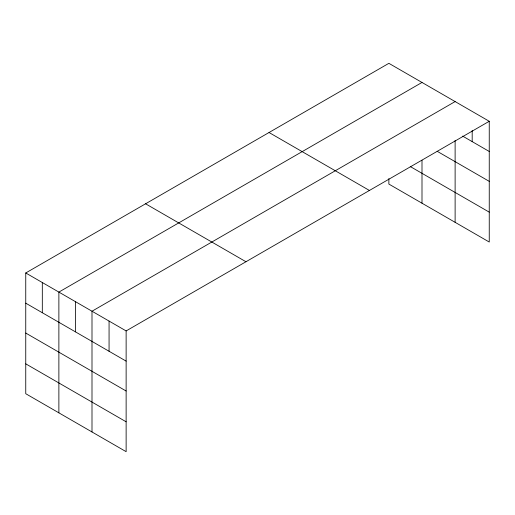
<?xml version="1.0" encoding="UTF-8"?>
<svg xmlns="http://www.w3.org/2000/svg" width="515" height="515" viewBox="0 0 515 515"><rect width="100%" height="100%" fill="white"/><g stroke="black" fill="none" stroke-linecap="round" stroke-linejoin="round"><path stroke-width="0.77" d="M25.75 272.969L126.13 330.926L126.13 451.674L25.75 393.718L25.75 272.969L388.87 63.326L489.25 121.283L489.25 242.031L388.87 184.074L388.87 178.57M421.997 82.452L58.877 292.095L58.877 412.843M455.118 101.577L91.998 311.221L91.998 431.969M126.13 330.926L489.25 121.283M462.631 136.108L489.25 151.474M437.177 151.294L489.25 181.357M410.262 166.545L489.25 212.148M269.042 132.51L369.422 190.46M145.578 203.792L245.958 261.742M25.75 303.168L126.13 361.124M25.75 333.051L126.13 391.007M25.75 363.841L126.13 421.791M472.184 130.501L472.184 141.625M455.118 140.421L455.118 222.326M421.997 160.236L421.997 203.2M109.064 321.07L109.064 351.269M75.435 301.661L75.435 331.86M42.314 282.535L42.314 312.734"/></g></svg>
